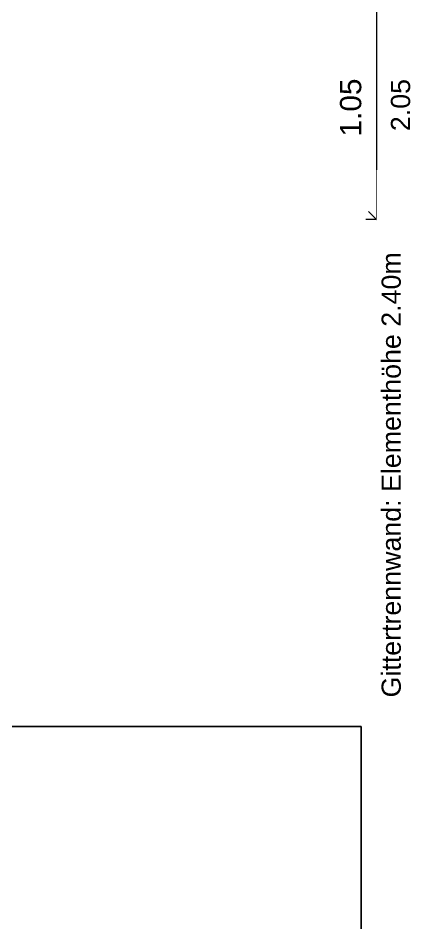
# Model space of a CAD drawing. Header units: metres. Extents: x -86 to 44, y -23 to 39.
# Drawn here: x 12.091 to 13.954, y -13.356 to -9.109 of the extents above; entities that cross this region are included whole.
import ezdxf

# ---------------------------------------------------------------- set-up
doc = ezdxf.new("R2010")
doc.units = ezdxf.units.M
for name, color, linetype, lineweight in [('A-____-____-DIMS', 7, 'Continuous', 5), ('A-____-____-DIMS-50', 7, 'Continuous', 5), ('C-PRKG-____-OTLN', 7, 'Continuous', 9), ('Text', 7, 'Continuous', 5)]:
    doc.layers.add(name, color=color, linetype=linetype, lineweight=lineweight)
doc.styles.add('Arial', font='arial.ttf', dxfattribs={"height": 0.09})
doc.styles.add('Arial_1', font='arial.ttf', dxfattribs={"height": 0.1})
doc.dimstyles.new('SUB_Rohbau_fein_mit_Höhe_1', dxfattribs={"dimscale": 0.3048, "dimtxt": 0.102026, "dimasz": 0.246063, "dimexe": 0.164042, "dimexo": 0.0625, "dimgap": 0.123031, "dimtad": 1, "dimrnd": 0.005, "dimzin": 0, "dimdsep": 46, "dimtxsty": 'Arial_1', "dimblk1": 'OBLIQUE', "dimblk2": 'OBLIQUE', "dimsah": 1, "dimcen": 0.09, "dimazin": 0, "dimtfac": 1, "dimtdec": 4, "dimtix": 1, "dimtmove": 0, "dimatfit": 3, "dimfxl": 0.164042, "dimfxlon": 1, "dimtvp": 1, "dimtfill": 1, "dimtolj": 1, "dimtzin": 0, "dimarcsym": 2})

# ---------------------------------------------------------------- blocks, each defined once
blk = doc.blocks.new('PP_Parkplatz - 2650 x 5000-V10--01_UG_OK_FFB_AF')
at = {"layer": 'C-PRKG-____-OTLN', "color": 253, "true_color": 0x999999}
for p, q in [((-12.098, -12.4345), (-14.748, -12.4345)), ((-12.098, -12.4345), (-14.748, -12.4345)), ((-14.748, -12.4345), (-12.098, -12.4345)), ((-12.098, -17.4334), (-12.098, -12.4345)), ((-12.098, -17.4334), (-12.098, -12.4345)), ((-12.098, -12.4345), (-12.098, -17.4334)), ((-12.098, -12.4345), (-12.098, -12.4345))]:
    blk.add_line(p, q, dxfattribs=at)
blk = doc.blocks.new('DIMBLOCK1372--01_UG_OK_FFB_AF')
at = {"layer": 'A-____-____-DIMS-50'}
for p, q in [((13.7744, -9.0034), (13.7244, -9.0034)), ((13.7744, -9.0034), (13.7369, -8.9659)), ((13.7744, -9.0034), (13.7744, -10.0534)), ((13.7744, -9.0034), (13.8119, -9.0409)), ((13.7744, -9.0034), (13.8244, -9.0034)), ((13.7744, -10.0534), (13.7369, -10.0159)), ((13.7744, -10.0534), (13.7244, -10.0534)), ((13.7744, -10.0534), (13.8119, -10.0909)), ((13.7744, -10.0534), (13.8244, -10.0534))]:
    blk.add_line(p, q, dxfattribs=at)
at = {"layer": 'A-____-____-DIMS-50', "color": 0, "insert": (13.6024, -9.6641), "char_height": 0.1, "width": 0.325653, "attachment_point": 1, "rotation": 90, "line_spacing_factor": 0.941778, "style": 'Arial_1', "bg_fill": 3, "box_fill_scale": 1.25, "bg_fill_color": 256, "bg_fill_true_color": 13158600, "bg_fill_transparency": 0}
blk.add_mtext('1.05', dxfattribs=at)
blk = doc.blocks.new('_Oblique')
at = {"color": 0, "linetype": 'ByBlock', "lineweight": -2}
blk.add_line((-0.5, -0.5), (0.5, 0.5), dxfattribs=at)

msp = doc.modelspace()

# ---------------------------------------------------------------- block references
at = {"layer": 'C-PRKG-____-OTLN', "color": 253, "true_color": 0x999999}
msp.add_blockref('PP_Parkplatz - 2650 x 5000-V10--01_UG_OK_FFB_AF', (25.8, 0), dxfattribs=at)

# ---------------------------------------------------------------- dimensions: what is measured, and where the dimension line sits
at = {"layer": 'A-____-____-DIMS'}
dim = msp.add_linear_dim(base=(13.7744, -10.0534), p1=(13.8244, -9.0034), p2=(13.8244, -10.0534), angle=90, dimstyle='SUB_Rohbau_fein_mit_Höhe_1', override={"dimpost": '<>', "dimfxl": 1.05}, dxfattribs=at)
dim.commit()
dim.dimension.update_dxf_attribs({"geometry": 'DIMBLOCK1372--01_UG_OK_FFB_AF', "text_midpoint": (13.6859, -9.5284)})

# ---------------------------------------------------------------- next in the draw order: texts
at = {"layer": 'Text', "char_height": 0.09, "attachment_point": 1, "rotation": 90, "style": 'Arial', "bg_fill": 3, "box_fill_scale": 1.25, "bg_fill_color": 256, "bg_fill_true_color": 13158600, "bg_fill_transparency": 0}
for s, insert, width in [('2.05', (13.8418, -9.6391), 0.292616), ('Gittertrennwand: Elementhöhe 2.40m', (13.798, -12.2975), 2.453164)]:
    msp.add_mtext(s, dxfattribs=dict(at, insert=insert, width=width))

doc.saveas('drawing.dxf')
